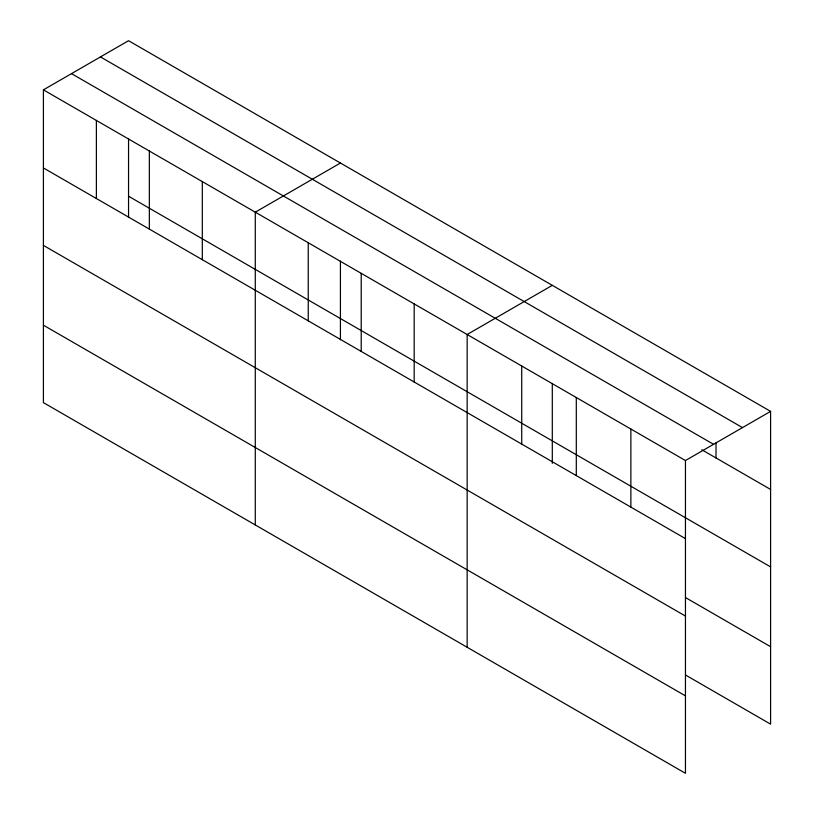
<?xml version="1.0" encoding="UTF-8"?>
<svg xmlns="http://www.w3.org/2000/svg" width="814" height="814" viewBox="0 0 814 814"><rect width="100%" height="100%" fill="white"/><g stroke="black" fill="none" stroke-linecap="round" stroke-linejoin="round"><path stroke-width="1.22" d="M43.407 89.855L685.449 460.541L685.449 773.3L43.407 402.625L43.407 89.855L128.551 40.7L770.593 411.375L770.593 724.145L685.459 674.989M340.425 163.024L255.281 212.179L255.281 524.949M552.299 285.348L467.155 334.503L467.155 647.272M685.449 460.541L770.593 411.375M100.458 56.919L742.49 427.604M71.51 73.636L713.542 444.312M701.831 449.766L770.593 489.458M128.551 196.225L770.593 566.91M43.407 167.938L685.449 538.624M685.459 597.547L770.593 646.692M43.407 245.39L685.449 616.066M43.407 325.183L685.449 695.858M716.015 442.836L716.015 457.956M630.87 429.029L630.87 507.112M576.302 397.517L576.302 475.6M552.299 383.414L552.299 463.319M521.723 366.015L521.723 444.098M414.184 303.927L414.184 382.01M361.213 273.341L361.213 351.424M340.425 261.091L340.425 339.743M308.252 242.765L308.252 320.848M202.31 181.603L202.31 259.686M149.349 151.017L149.349 229.1M128.551 138.767L128.551 217.419M96.378 120.441L96.378 198.524"/></g></svg>
